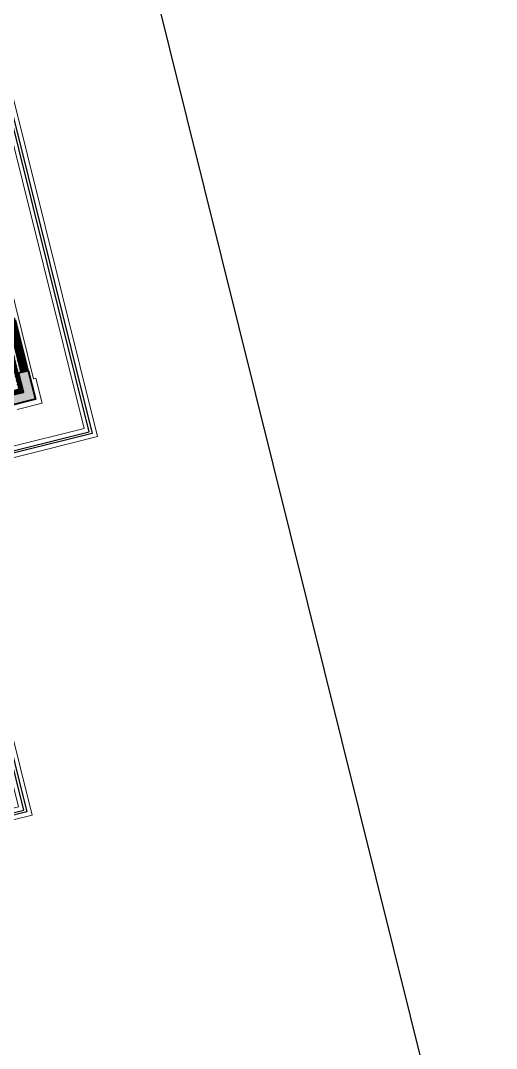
# Model space of a CAD drawing. Header units: inches. Extents: x -207898 to 3408902, y 497526 to 4632928.
# Drawn here: x 3396501 to 3408492, y 4590185 to 4616070 of the extents above; entities that cross this region are included whole.
import ezdxf

# ---------------------------------------------------------------- set-up
doc = ezdxf.new("R2010")
doc.units = ezdxf.units.IN
doc.header["$MEASUREMENT"] = 0
for name, color, linetype, lineweight in [('1', 1, 'Continuous', 50), ('xref grd floor$0$A-WALL-TILE', 8, 'Continuous', 9), ('xref grd floor$0$XREF-V2-GF_COLS$0$A-COLS', 5, 'Continuous', 40), ('xref grd floor$0$XREF-V2-GF_COLS$0$A-COLS-PATT', 253, 'Continuous', 20)]:
    doc.layers.add(name, color=color, linetype=linetype, lineweight=lineweight)
for name, color, linetype in [('xref grd floor$0$A-CURB-LINE', 253, 'Continuous'), ('xref grd floor$0$A-WALL', 7, 'Continuous'), ('xref grd floor$0$CQ Wall hatch_CHB', 8, 'Continuous')]:
    doc.layers.add(name, color=color, linetype=linetype)

# ---------------------------------------------------------------- blocks, each defined once
blk = doc.blocks.new('xref grd floor$0$XREF-V2-GF_COLS')
at = {"layer": 'xref grd floor$0$XREF-V2-GF_COLS$0$A-COLS-PATT'}
blk.add_hatch(color=256, dxfattribs=at).paths.add_polyline_path([(287784, 493791), (287299, 493670), (287359, 493427), (288087, 493608), (287906, 494336), (287663, 494276)])
at = {"layer": 'xref grd floor$0$XREF-V2-GF_COLS$0$A-COLS'}
blk.add_lwpolyline([(287663, 494276), (287906, 494336), (288087, 493608), (287359, 493427), (287299, 493670), (287784, 493791), (287663, 494276)], close=True, dxfattribs=at)
blk.add_lwpolyline([(287663, 494276), (287906, 494336), (288087, 493608), (287359, 493427), (287299, 493670), (287784, 493791), (287663, 494276)], close=True, dxfattribs=at)
blk = doc.blocks.new('xref grd floor$0$stonecladding')
at = {"layer": 'xref grd floor$0$A-WALL-TILE'}
for p, q in [((43060, 34146, 0), (43060, 26836, 0)), ((43120, 26836, 0), (43060, 26836, 0)), ((43120, 26836, 0), (43120, 26186, 0)), ((43120, 26186, 0), (42470, 26186, 0))]:
    blk.add_line(p, q, dxfattribs=at)
blk = doc.blocks.new('mak ground floor plan')
at = {"layer": 'xref grd floor$0$CQ Wall hatch_CHB'}
h = blk.add_hatch(dxfattribs=at)
h.set_pattern_fill('ANSI31,_O', color=8, scale=150)
h.set_pattern_definition([(45, (20869.716, 76050.643), (-13.258252, 13.258252), [])])
h.paths.add_polyline_path([(63100, 102577), (62207, 102577), (62207, 102627), (63100, 102627), (63600, 102627), (63600, 103127), (63600, 104389), (63650, 104389), (63650, 103127), (63850, 103127), (63850, 104489), (63500, 104489), (63500, 102727), (62107, 102727), (62107, 102377), (63100, 102377)])
at = {"layer": 'Defpoints'}
blk.add_lwpolyline([(69270, 124451), (20870, 124451), (20870, 76051), (69270, 76051)], close=True, dxfattribs=at)
blk.add_lwpolyline([(69270, 124451), (20870, 124451), (20870, 76051), (69270, 76051)], close=True, dxfattribs=at)
at = {"layer": 'xref grd floor$0$A-CURB-LINE', "elevation": 0}
for points in [[(63930, 110086), (65030, 110086), (65030, 101196), (61130, 101196), (61130, 92346), (60030, 92346)], [(63930, 110086), (65030, 110086), (65030, 101196), (61130, 101196), (61130, 92346), (60030, 92346)], [(63930, 110086), (65030, 110086), (65030, 101196), (61130, 101196), (61130, 92346), (60030, 92346)], [(60030, 92406), (61070, 92406), (61070, 101256), (64970, 101256), (64970, 110026), (63930, 110026)], [(60030, 92406), (61070, 92406), (61070, 101256), (64970, 101256), (64970, 110026), (63930, 110026)], [(60030, 92406), (61070, 92406), (61070, 101256), (64970, 101256), (64970, 110026), (63930, 110026)]]:
    blk.add_lwpolyline(points, dxfattribs=at)
at = {"layer": 'xref grd floor$0$A-WALL'}
blk.add_line((63850, 104439, 0), (63850, 103126, 0), dxfattribs=at)
blk.add_line((63850, 104439, 0), (63850, 103126, 0), dxfattribs=at)
blk.add_line((63850, 104439, 0), (63850, 103126, 0), dxfattribs=at)
at = {"layer": 'xref grd floor$0$A-WALL-TILE', "color": 1}
blk.add_line((60090, 92236, 0), (61240, 92236, 0), dxfattribs=at)
blk.add_line((60090, 92236, 0), (61240, 92236, 0), dxfattribs=at)
blk.add_line((60090, 92236, 0), (61240, 92236, 0), dxfattribs=at)
at = {"layer": 'xref grd floor$0$A-WALL-TILE', "color": 1, "elevation": 0}
for points in [[(63990, 110196), (65140, 110196), (65140, 101086), (63700, 101086)], [(63990, 110196), (65140, 110196), (65140, 101086), (63700, 101086)], [(63990, 110196), (65140, 110196), (65140, 101086), (63700, 101086)], [(60030, 92516), (60960, 92516), (60960, 101366), (64860, 101366), (64860, 109916), (63930, 109916)], [(60030, 92516), (60960, 92516), (60960, 101366), (64860, 101366), (64860, 109916), (63930, 109916)], [(60030, 92516), (60960, 92516), (60960, 101366), (64860, 101366), (64860, 109916), (63930, 109916)], [(63700, 101086), (61240, 101086), (61240, 92236)], [(63700, 101086), (61240, 101086), (61240, 92236)], [(63700, 101086), (61240, 101086), (61240, 92236)]]:
    blk.add_lwpolyline(points, dxfattribs=at)
at = {"rotation": 346.0285767170143}
blk.add_blockref('xref grd floor$0$XREF-V2-GF_COLS', (-334890, -307074, 0), dxfattribs=at)
blk.add_blockref('xref grd floor$0$XREF-V2-GF_COLS', (-334890, -307074, 0), dxfattribs=at)
blk.add_blockref('xref grd floor$0$XREF-V2-GF_COLS', (-334890, -307074, 0), dxfattribs=at)
at = {"layer": 'xref grd floor$0$A-WALL'}
blk.add_blockref('xref grd floor$0$stonecladding', (20870, 76051), dxfattribs=at)
blk.add_blockref('xref grd floor$0$stonecladding', (20870, 76051), dxfattribs=at)
blk.add_blockref('xref grd floor$0$stonecladding', (20870, 76051), dxfattribs=at)

msp = doc.modelspace()

# ---------------------------------------------------------------- block references
at = {"layer": '1', "rotation": 13.97142328298569}
msp.add_blockref('mak ground floor plan', (3359632.6, 4491769.8, 0), dxfattribs=at)

doc.saveas('drawing.dxf')
